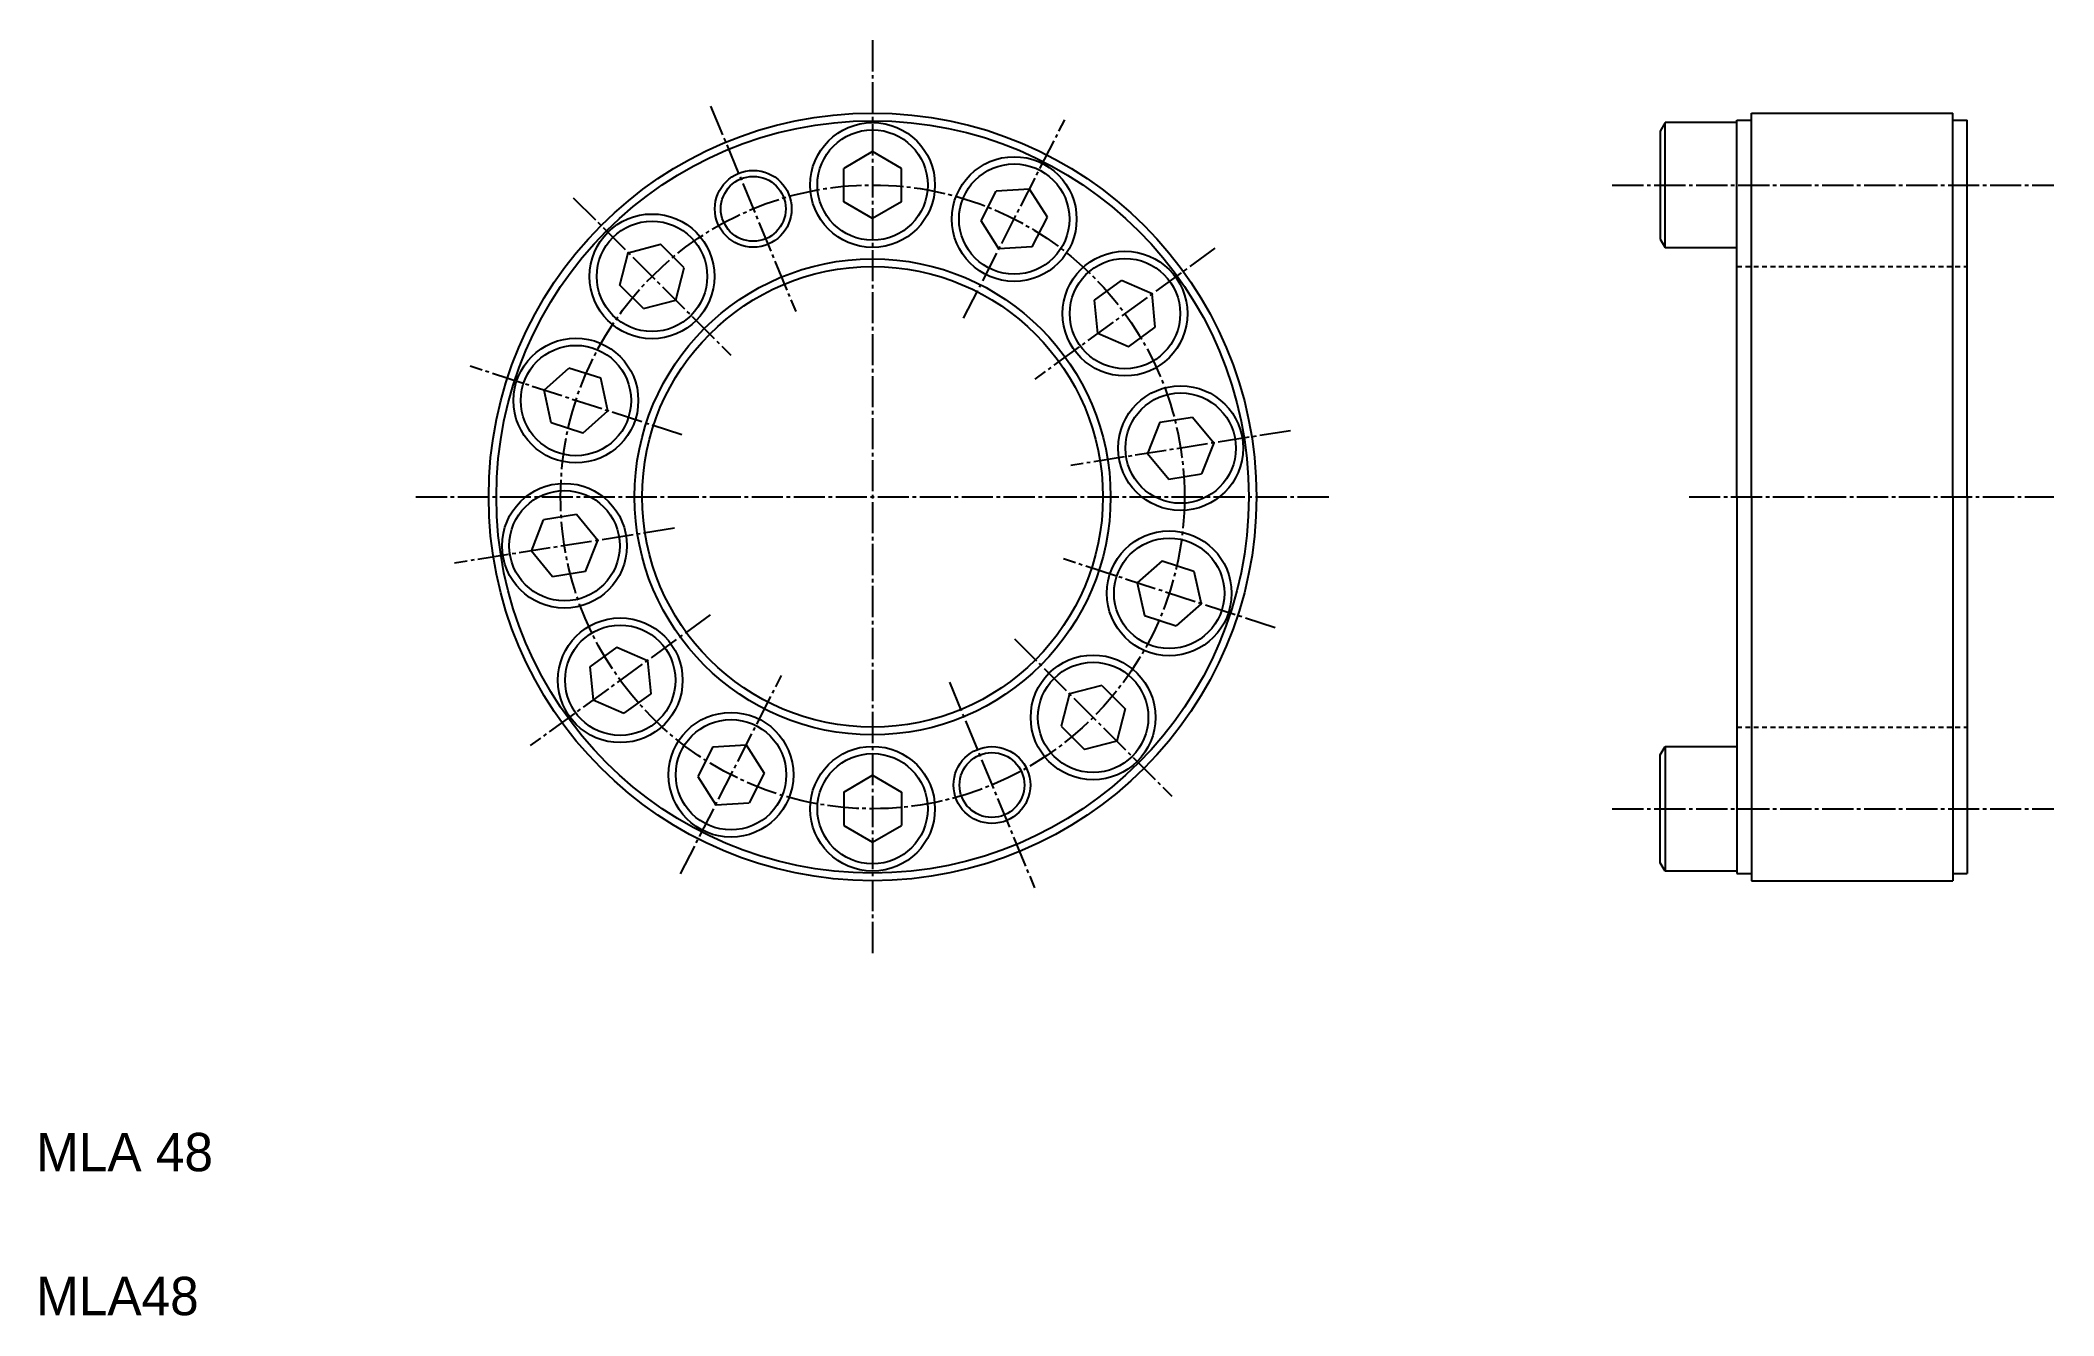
# Model space of a CAD drawing. Extents: x 10 to 220, y 10 to 143.
import ezdxf

# ---------------------------------------------------------------- set-up
doc = ezdxf.new("R2010")
doc.units = 0
doc.header["$LTSCALE"] = 0.25
doc.linetypes.add('CENTER', pattern=[17.5, 13, -1.5, 1.5, -1.5])
doc.linetypes.add('DASHED', pattern=[3.5, 2, -1.5])
doc.layers.get('0').update_dxf_attribs({"linetype": 'CONTINUOUS'})
doc.layers.add('CENTER', color=1, linetype='CENTER')

msp = doc.modelspace()

# ---------------------------------------------------------------- linework, layer by layer
for p, q in [((179.73, 134.28), (179.23, 133.41)), ((179.73, 121.28), (179.73, 134.28)), ((187.23, 134.28), (179.73, 134.28)), ((187.23, 95.28), (187.23, 134.53)), ((187.23, 134.53), (188.73, 134.53)), ((187.23, 121.28), (187.23, 134.28)), ((188.73, 95.28), (188.73, 135.28)), ((188.73, 135.28), (209.73, 135.28)), ((209.73, 95.28), (209.73, 135.28)), ((209.73, 134.53), (211.23, 134.53)), ((211.23, 95.28), (211.23, 134.53)), ((179.23, 133.41), (179.23, 122.14)), ((97.16, 131.28), (94.16, 129.51)), ((100.16, 129.51), (97.16, 131.28)), ((94.16, 126.04), (94.16, 129.51)), ((100.16, 126.04), (100.16, 129.51)), ((97.16, 124.28), (94.16, 126.04)), ((100.16, 126.04), (97.16, 124.28)), ((108.46, 124.05), (110.03, 127.14)), ((113.51, 127.35), (110.03, 127.14)), ((115.38, 124.42), (113.51, 127.35)), ((110.33, 121.12), (108.46, 124.05)), ((113.8, 121.33), (115.38, 124.42)), ((179.23, 122.14), (179.73, 121.28)), ((70.84, 117.36), (71.71, 120.73)), ((71.71, 120.73), (75.08, 121.6)), ((77.53, 119.15), (75.08, 121.6)), ((113.8, 121.33), (110.33, 121.12)), ((179.73, 121.28), (187.23, 121.28)), ((76.66, 115.78), (77.53, 119.15)), ((120.29, 115.79), (123.09, 117.82)), ((126.29, 116.44), (123.09, 117.82)), ((73.29, 114.91), (70.84, 117.36)), ((73.29, 114.91), (76.66, 115.78)), ((120.63, 112.32), (120.29, 115.79)), ((126.62, 112.97), (126.29, 116.44)), ((123.82, 110.93), (120.63, 112.32)), ((123.82, 110.93), (126.62, 112.97)), ((62.93, 106.4), (65.53, 108.71)), ((68.83, 107.64), (65.53, 108.71)), ((69.58, 104.24), (68.83, 107.64)), ((63.68, 103), (62.93, 106.4)), ((66.97, 101.93), (63.68, 103)), ((66.97, 101.93), (69.58, 104.24)), ((127.08, 103.05), (125.81, 99.81)), ((127.08, 103.05), (130.5, 103.59)), ((130.5, 103.59), (132.72, 100.91)), ((132.72, 100.91), (131.44, 97.67)), ((125.81, 99.81), (128.02, 97.13)), ((128.02, 97.13), (131.44, 97.67)), ((187.23, 95.28), (187.23, 56.03)), ((188.73, 95.28), (188.73, 55.28)), ((209.73, 95.28), (209.73, 55.28)), ((211.23, 95.28), (211.23, 56.03)), ((61.61, 89.64), (62.88, 92.88)), ((66.31, 93.43), (62.88, 92.88)), ((68.52, 90.74), (66.31, 93.43)), ((67.24, 87.5), (68.52, 90.74)), ((63.82, 86.96), (61.61, 89.64)), ((127.35, 88.62), (124.74, 86.31)), ((127.35, 88.62), (130.65, 87.55)), ((67.24, 87.5), (63.82, 86.96)), ((124.74, 86.31), (125.5, 82.92)), ((130.65, 87.55), (131.4, 84.15)), ((131.4, 84.15), (128.79, 81.84)), ((125.5, 82.92), (128.79, 81.84)), ((130.1, 83), (130.1, 83)), ((130.75, 83.57), (130.75, 83.58)), ((70.51, 79.62), (67.71, 77.58)), ((70.51, 79.62), (73.7, 78.23)), ((73.7, 78.23), (74.04, 74.76)), ((67.71, 77.58), (68.04, 74.12)), ((121.04, 75.64), (117.67, 74.77)), ((121.04, 75.64), (123.49, 73.19)), ((68.04, 74.12), (71.23, 72.73)), ((74.04, 74.76), (71.23, 72.73)), ((117.67, 74.77), (116.8, 71.4)), ((116.8, 71.4), (119.25, 68.95)), ((123.49, 73.19), (122.62, 69.82)), ((80.52, 69.22), (84, 69.44)), ((84, 69.44), (85.87, 66.5)), ((122.62, 69.82), (119.25, 68.95)), ((179.23, 68.41), (179.73, 69.28)), ((179.73, 69.28), (187.23, 69.28)), ((179.73, 69.28), (179.73, 56.28)), ((187.23, 69.28), (187.23, 56.28)), ((80.52, 69.22), (78.95, 66.14)), ((179.23, 57.14), (179.23, 68.41)), ((78.95, 66.14), (80.82, 63.2)), ((85.87, 66.5), (84.3, 63.41)), ((94.16, 64.51), (97.16, 66.28)), ((97.16, 66.28), (100.16, 64.51)), ((80.82, 63.2), (84.3, 63.41)), ((94.16, 64.51), (94.16, 61.04)), ((100.16, 64.51), (100.16, 61.04)), ((94.16, 61.04), (97.16, 59.28)), ((97.16, 59.28), (100.16, 61.04)), ((179.73, 56.28), (179.23, 57.14)), ((187.23, 56.28), (179.73, 56.28)), ((187.23, 56.03), (188.73, 56.03)), ((188.73, 55.28), (209.73, 55.28)), ((209.73, 56.03), (211.23, 56.03))]:
    msp.add_line(p, q)
at = {"color": 3, "linetype": 'DASHED'}
for p, q in [((187.23, 119.28), (211.23, 119.28)), ((187.23, 71.28), (211.23, 71.28))]:
    msp.add_line(p, q, dxfattribs=at)
for centre, radius in [((97.16, 95.28), 40), ((97.16, 95.28), 39.2), ((97.16, 127.78), 6.5), ((97.16, 127.78), 5.75), ((111.92, 124.23), 6.5), ((84.73, 125.3), 3.38), ((111.92, 124.23), 5.75), ((74.18, 118.26), 6.5), ((74.18, 118.26), 5.75), ((97.16, 95.28), 24.8), ((123.46, 114.38), 6.5), ((123.46, 114.38), 5.75), ((97.16, 95.28), 24), ((66.25, 105.32), 6.5), ((66.25, 105.32), 5.75), ((129.26, 100.36), 6.5), ((129.26, 100.36), 5.75), ((65.06, 90.19), 6.5), ((65.06, 90.19), 5.75), ((128.07, 85.23), 6.5), ((128.07, 85.23), 5.75), ((70.87, 76.17), 6.5), ((70.87, 76.17), 5.75), ((120.14, 72.3), 6.5), ((120.14, 72.3), 5.75), ((82.41, 66.32), 6.5), ((82.41, 66.32), 5.75), ((97.16, 62.78), 6.5), ((97.16, 62.78), 5.75), ((109.6, 65.25), 3.38)]:
    msp.add_circle(centre, radius)
at = {"color": 3}
for centre in [(84.73, 125.3), (109.6, 65.25)]:
    msp.add_circle(centre, 4, dxfattribs=at)
at = {"layer": 'CENTER', "color": 1, "linetype": 'CENTER'}
for p, q in [((97.16, 142.87), (97.16, 47.69)), ((174.23, 127.78), (220.23, 127.78)), ((49.57, 95.28), (144.75, 95.28)), ((182.23, 95.28), (220.23, 95.28)), ((174.23, 62.78), (220.23, 62.78))]:
    msp.add_line(p, q, dxfattribs=at)
at = {"layer": 'CENTER'}
for p, q in [((80.29, 136.01), (89.16, 114.59)), ((106.65, 113.9), (117.18, 134.56)), ((65.98, 126.46), (82.38, 110.06)), ((132.84, 121.19), (114.07, 107.56)), ((77.28, 101.74), (55.23, 108.9)), ((140.71, 102.17), (117.81, 98.55)), ((76.52, 92.01), (53.61, 88.38)), ((139.1, 81.65), (117.04, 88.82)), ((80.25, 82.99), (61.49, 69.36)), ((111.94, 80.5), (128.34, 64.1)), ((77.15, 55.99), (87.67, 76.65)), ((105.16, 75.97), (114.04, 54.54))]:
    msp.add_line(p, q, dxfattribs=at)
at = {"layer": 'CENTER', "color": 1, "linetype": 'CENTER'}
msp.add_circle((97.16, 95.28), 32.5, dxfattribs=at)

# ---------------------------------------------------------------- texts
for s, p in [('MLA 48', (10, 25)), ('MLA48', (10, 10))]:
    msp.add_text(s, height=4).set_placement(p)

doc.saveas('drawing.dxf')
